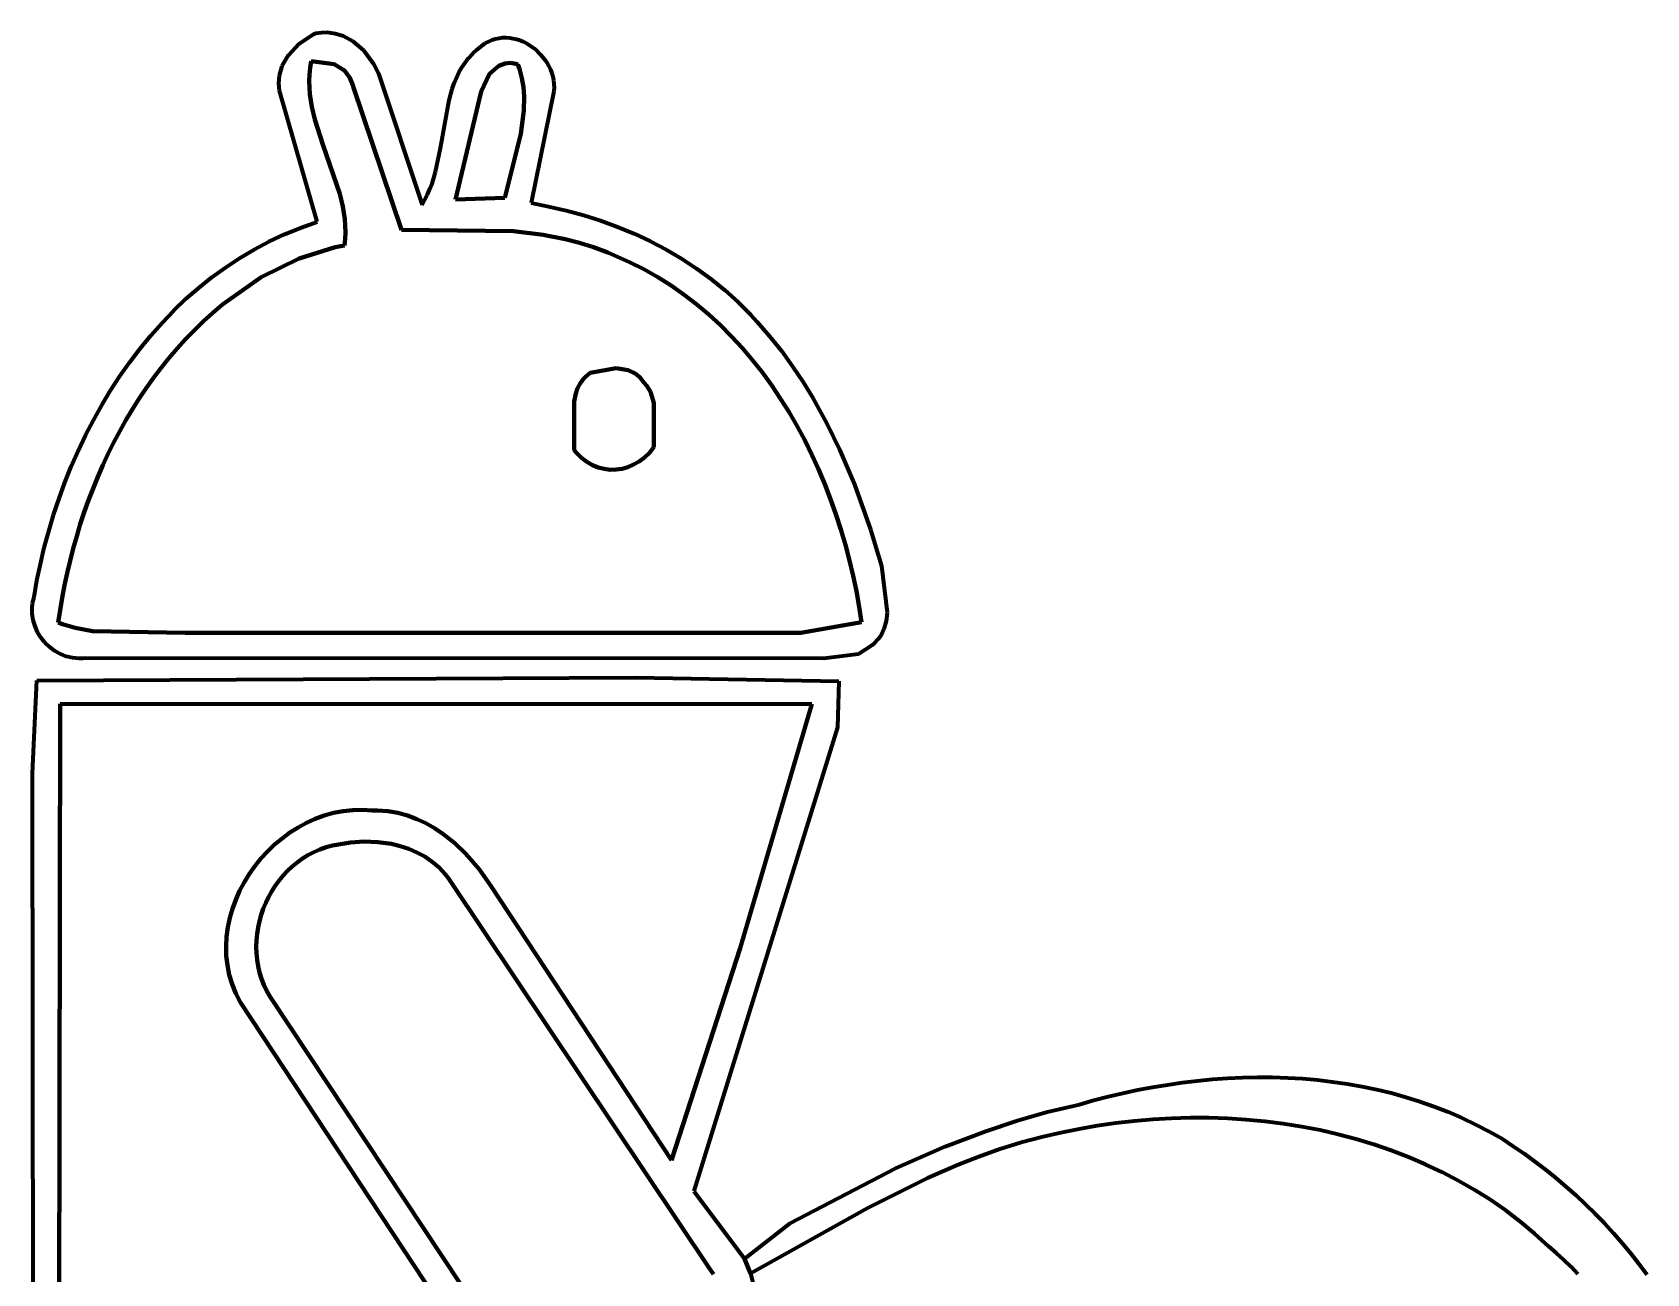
# Model space of a CAD drawing. Header units: millimetres. Extents: x 0.13 to 3.15, y 0.18 to 3.27.
# Drawn here: x 0.376 to 2.414, y 1.701 to 3.269 of the extents above; entities that cross this region are included whole.
import ezdxf

# ---------------------------------------------------------------- set-up
doc = ezdxf.new("R2010")
doc.units = ezdxf.units.MM
for name, color, linetype, lineweight in [('color#a5c751ff', 7, 'CONTINUOUS', 100), ('color#a6c84dff', 7, 'CONTINUOUS', 100), ('color#f8fff3ff', 7, 'CONTINUOUS', 100), ('color#f8ffffff', 7, 'CONTINUOUS', 100), ('color#fefffaff', 7, 'CONTINUOUS', 100), ('color#feffffff', 7, 'CONTINUOUS', 100)]:
    doc.layers.add(name, color=color, linetype=linetype, lineweight=lineweight)

msp = doc.modelspace()

# ---------------------------------------------------------------- linework, layer by layer
at = {"layer": 'color#a5c751ff'}
for p, q in [((0.9536, 3.2166), (0.9651, 3.2268)), ((0.9651, 3.2268), (0.9732, 3.2298)), ((0.9732, 3.2298), (0.9798, 3.2304)), ((0.9798, 3.2304), (0.9869, 3.2293)), ((0.9869, 3.2293), (0.9894, 3.2285)), ((0.9894, 3.2285), (0.9914, 3.2228)), ((0.9914, 3.2228), (0.9945, 3.2112)), ((0.9432, 3.1942), (0.9536, 3.2166)), ((0.9945, 3.2112), (0.9965, 3.1996)), ((0.9107, 3.0581), (0.9432, 3.1942)), ((0.9965, 3.1996), (0.9974, 3.1879)), ((0.9974, 3.1879), (0.997, 3.1703)), ((0.997, 3.1703), (0.9929, 3.141)), ((0.9929, 3.141), (0.973, 3.06)), ((0.973, 3.06), (0.9107, 3.0581))]:
    msp.add_line(p, q, dxfattribs=at)
at = {"layer": 'color#a6c84dff'}
for p, q in [((0.7263, 3.2159), (0.7271, 3.2243)), ((0.7271, 3.2243), (0.7285, 3.2328)), ((0.7285, 3.2328), (0.7573, 3.229)), ((0.7573, 3.229), (0.7704, 3.2208)), ((0.7704, 3.2208), (0.7773, 3.2116)), ((0.7259, 3.2075), (0.7263, 3.2159)), ((0.7261, 3.1993), (0.7259, 3.2075)), ((0.7773, 3.2116), (0.781, 3.2022)), ((0.781, 3.2022), (0.7817, 3.1995)), ((0.7267, 3.1911), (0.7261, 3.1993)), ((0.7278, 3.183), (0.7267, 3.1911)), ((0.7292, 3.1749), (0.7278, 3.183)), ((0.7817, 3.1995), (0.8426, 3.0195)), ((0.7329, 3.159), (0.7292, 3.1749)), ((0.743, 3.1275), (0.7329, 3.159)), ((0.7646, 3.0649), (0.743, 3.1275)), ((0.7684, 3.049), (0.7646, 3.0649)), ((0.7698, 3.041), (0.7684, 3.049)), ((0.7709, 3.0329), (0.7698, 3.041)), ((0.7715, 3.0248), (0.7709, 3.0329)), ((0.7714, 3.0084), (0.7717, 3.0166)), ((0.7717, 3.0166), (0.7715, 3.0248)), ((0.8426, 3.0195), (0.9839, 3.0179)), ((0.9839, 3.0179), (1.0212, 3.0133)), ((0.7133, 2.9835), (0.7589, 2.9976)), ((0.7589, 2.9976), (0.7706, 3)), ((0.7706, 3), (0.7714, 3.0084)), ((1.0212, 3.0133), (1.0489, 3.0079)), ((1.0489, 3.0079), (1.067, 3.0032)), ((1.067, 3.0032), (1.085, 2.9976)), ((1.085, 2.9976), (1.1027, 2.9909)), ((0.6651, 2.9599), (0.7133, 2.9835)), ((1.1027, 2.9909), (1.1115, 2.9871)), ((1.1115, 2.9871), (1.1303, 2.9789)), ((1.1303, 2.9789), (1.1484, 2.9698)), ((0.6165, 2.9252), (0.6651, 2.9599)), ((1.1484, 2.9698), (1.166, 2.9598)), ((1.166, 2.9598), (1.183, 2.9491)), ((1.183, 2.9491), (1.1994, 2.9377)), ((1.1994, 2.9377), (1.2152, 2.9255)), ((0.5925, 2.9041), (0.6043, 2.9148)), ((0.6043, 2.9148), (0.6165, 2.9252)), ((1.2152, 2.9255), (1.2305, 2.9127)), ((0.581, 2.893), (0.5925, 2.9041)), ((1.2305, 2.9127), (1.2451, 2.8991)), ((1.2451, 2.8991), (1.2592, 2.885)), ((0.5592, 2.8698), (0.5699, 2.8815)), ((0.5699, 2.8815), (0.581, 2.893)), ((1.2592, 2.885), (1.2727, 2.8703)), ((0.5389, 2.8453), (0.5489, 2.8577)), ((0.5489, 2.8577), (0.5592, 2.8698)), ((1.2727, 2.8703), (1.2856, 2.8551)), ((1.2856, 2.8551), (1.298, 2.8393)), ((0.5293, 2.8327), (0.5389, 2.8453)), ((1.0747, 2.834), (1.0722, 2.8313)), ((1.0775, 2.8366), (1.0747, 2.834)), ((1.0805, 2.839), (1.0775, 2.8366)), ((1.1133, 2.8451), (1.0805, 2.839)), ((1.1284, 2.8425), (1.1133, 2.8451)), ((1.1374, 2.8382), (1.1284, 2.8425)), ((1.1432, 2.8334), (1.1374, 2.8382)), ((1.1481, 2.8271), (1.1432, 2.8334)), ((1.298, 2.8393), (1.3098, 2.823)), ((0.5112, 2.8065), (0.5201, 2.8197)), ((0.5201, 2.8197), (0.5293, 2.8327)), ((1.0624, 2.8131), (1.0602, 2.8029)), ((1.0647, 2.8195), (1.0624, 2.8131)), ((1.068, 2.8256), (1.0647, 2.8195)), ((1.0722, 2.8313), (1.068, 2.8256)), ((1.1521, 2.8224), (1.1481, 2.8271)), ((1.1566, 2.8149), (1.1521, 2.8224)), ((1.1608, 2.8012), (1.1566, 2.8149)), ((1.3098, 2.823), (1.321, 2.8063)), ((0.4945, 2.7794), (0.5027, 2.7931)), ((0.5027, 2.7931), (0.5112, 2.8065)), ((1.0602, 2.8029), (1.0603, 2.7415)), ((1.1611, 2.745), (1.1608, 2.8012)), ((1.321, 2.8063), (1.3317, 2.7892)), ((0.4867, 2.7655), (0.4945, 2.7794)), ((1.3317, 2.7892), (1.3418, 2.7717)), ((1.3418, 2.7717), (1.3514, 2.7538)), ((0.4722, 2.737), (0.4793, 2.7514)), ((0.4793, 2.7514), (0.4867, 2.7655)), ((1.3514, 2.7538), (1.3604, 2.7356)), ((0.4655, 2.7226), (0.4722, 2.737)), ((1.0603, 2.7415), (1.0633, 2.738)), ((1.0633, 2.738), (1.0696, 2.7318)), ((1.0696, 2.7318), (1.0763, 2.7266)), ((1.1425, 2.7271), (1.1492, 2.7321)), ((1.1492, 2.7321), (1.1554, 2.7381)), ((1.1554, 2.7381), (1.1611, 2.745)), ((1.3604, 2.7356), (1.3688, 2.7172)), ((0.4591, 2.7079), (0.4655, 2.7226)), ((1.0763, 2.7266), (1.0834, 2.7226)), ((1.0834, 2.7226), (1.0907, 2.7196)), ((1.0907, 2.7196), (1.0981, 2.7176)), ((1.0981, 2.7176), (1.1057, 2.7167)), ((1.1057, 2.7167), (1.1133, 2.7168)), ((1.1133, 2.7168), (1.1209, 2.7179)), ((1.1209, 2.7179), (1.1283, 2.72)), ((1.1283, 2.72), (1.1355, 2.7231)), ((1.1355, 2.7231), (1.1425, 2.7271)), ((1.3688, 2.7172), (1.3767, 2.6985)), ((0.4474, 2.6781), (0.4531, 2.6931)), ((0.4531, 2.6931), (0.4591, 2.7079)), ((1.3767, 2.6985), (1.384, 2.6795)), ((0.442, 2.6631), (0.4474, 2.6781)), ((1.384, 2.6795), (1.3908, 2.6604)), ((0.437, 2.6479), (0.442, 2.6631)), ((1.3908, 2.6604), (1.3971, 2.6411)), ((0.428, 2.6172), (0.4324, 2.6326)), ((0.4324, 2.6326), (0.437, 2.6479)), ((1.3971, 2.6411), (1.4028, 2.6217)), ((0.4241, 2.6017), (0.428, 2.6172)), ((1.4028, 2.6217), (1.4079, 2.6022)), ((0.4204, 2.5862), (0.4241, 2.6017)), ((1.4079, 2.6022), (1.4125, 2.5827)), ((0.4141, 2.5551), (0.4171, 2.5707)), ((0.4171, 2.5707), (0.4204, 2.5862)), ((1.4125, 2.5827), (1.4166, 2.5632)), ((0.4115, 2.5395), (0.4141, 2.5551)), ((1.4166, 2.5632), (1.4202, 2.5436)), ((0.4091, 2.5239), (0.4115, 2.5395)), ((1.4202, 2.5436), (1.4232, 2.5241)), ((0.4145, 2.5218), (0.4091, 2.5239)), ((0.4306, 2.517), (0.4145, 2.5218)), ((0.4524, 2.5128), (0.4306, 2.517)), ((0.5695, 2.5109), (0.4524, 2.5128)), ((1.3465, 2.5106), (0.5695, 2.5109)), ((1.4232, 2.5241), (1.3465, 2.5106)), ((0.4097, 1.3929), (0.4117, 2.4211)), ((0.4117, 2.4211), (1.3606, 2.4206)), ((1.3606, 2.4206), (1.2699, 2.1124)), ((0.7567, 2.2832), (0.745, 2.2799)), ((0.7686, 2.2856), (0.7567, 2.2832)), ((0.7808, 2.2869), (0.7686, 2.2856)), ((0.7931, 2.2872), (0.7808, 2.2869)), ((0.8056, 2.2864), (0.7931, 2.2872)), ((0.8121, 2.2864), (0.8056, 2.2864)), ((0.8186, 2.2861), (0.8121, 2.2864)), ((0.825, 2.2855), (0.8186, 2.2861)), ((0.8376, 2.2833), (0.825, 2.2855)), ((0.8498, 2.2799), (0.8376, 2.2833)), ((0.7118, 2.265), (0.7015, 2.2584)), ((0.7225, 2.2708), (0.7118, 2.265)), ((0.7336, 2.2758), (0.7225, 2.2708)), ((0.745, 2.2799), (0.7336, 2.2758)), ((0.8616, 2.2755), (0.8498, 2.2799)), ((0.873, 2.2702), (0.8616, 2.2755)), ((0.8841, 2.2639), (0.873, 2.2702)), ((0.8946, 2.2569), (0.8841, 2.2639)), ((0.6822, 2.2432), (0.6733, 2.2347)), ((0.6916, 2.2511), (0.6822, 2.2432)), ((0.7015, 2.2584), (0.6916, 2.2511)), ((0.7473, 2.2399), (0.7555, 2.2422)), ((0.7555, 2.2422), (0.7781, 2.246)), ((0.7781, 2.246), (0.7954, 2.2471)), ((0.7954, 2.2471), (0.8127, 2.2465)), ((0.8127, 2.2465), (0.8297, 2.2441)), ((0.8297, 2.2441), (0.8408, 2.2415)), ((0.9097, 2.2449), (0.8946, 2.2569)), ((0.9236, 2.2316), (0.9097, 2.2449)), ((0.665, 2.2257), (0.6573, 2.2161)), ((0.6733, 2.2347), (0.665, 2.2257)), ((0.7108, 2.2208), (0.7174, 2.2256)), ((0.7174, 2.2256), (0.7244, 2.2299)), ((0.7244, 2.2299), (0.7317, 2.2338)), ((0.7317, 2.2338), (0.7394, 2.2371)), ((0.7394, 2.2371), (0.7473, 2.2399)), ((0.8408, 2.2415), (0.8516, 2.2379)), ((0.8516, 2.2379), (0.8619, 2.2335)), ((0.8619, 2.2335), (0.8718, 2.2281)), ((0.8718, 2.2281), (0.8811, 2.2217)), ((0.8811, 2.2217), (0.8855, 2.2181)), ((0.9404, 2.2122), (0.9236, 2.2316)), ((0.6502, 2.206), (0.6438, 2.1956)), ((0.6573, 2.2161), (0.6502, 2.206)), ((0.6878, 2.1978), (0.693, 2.2041)), ((0.693, 2.2041), (0.6986, 2.21)), ((0.6986, 2.21), (0.7045, 2.2156)), ((0.7045, 2.2156), (0.7108, 2.2208)), ((0.8855, 2.2181), (0.8898, 2.2142)), ((0.8898, 2.2142), (0.8938, 2.2101)), ((0.8938, 2.2101), (0.8977, 2.2058)), ((0.8977, 2.2058), (0.9013, 2.2011)), ((0.9013, 2.2011), (0.9048, 2.1962)), ((0.955, 2.1914), (0.9404, 2.2122)), ((0.6381, 2.1848), (0.6332, 2.1736)), ((0.6438, 2.1956), (0.6381, 2.1848)), ((0.6746, 2.1771), (0.6786, 2.1843)), ((0.6786, 2.1843), (0.683, 2.1911)), ((0.683, 2.1911), (0.6878, 2.1978)), ((0.9048, 2.1962), (1.232, 1.7067)), ((1.1834, 1.8449), (0.955, 2.1914)), ((0.629, 2.1622), (0.6257, 2.1506)), ((0.6332, 2.1736), (0.629, 2.1622)), ((0.6653, 2.1544), (0.668, 2.1622)), ((0.668, 2.1622), (0.6711, 2.1697)), ((0.6711, 2.1697), (0.6746, 2.1771)), ((0.6257, 2.1506), (0.6232, 2.1388)), ((0.6614, 2.1385), (0.6631, 2.1465)), ((0.6631, 2.1465), (0.6653, 2.1544)), ((0.6216, 2.1269), (0.621, 2.1149)), ((0.6232, 2.1388), (0.6216, 2.1269)), ((0.6591, 2.1141), (0.6593, 2.1223)), ((0.6593, 2.1223), (0.6601, 2.1305)), ((0.6601, 2.1305), (0.6614, 2.1385)), ((0.621, 2.1149), (0.6213, 2.1029)), ((0.6213, 2.1029), (0.6227, 2.0909)), ((0.6593, 2.106), (0.6591, 2.1141)), ((0.6601, 2.0978), (0.6593, 2.106)), ((1.2699, 2.1124), (1.1834, 1.8449)), ((0.6227, 2.0909), (0.6251, 2.0789)), ((0.6251, 2.0789), (0.6286, 2.0671)), ((0.6614, 2.0897), (0.6601, 2.0978)), ((0.6633, 2.0817), (0.6614, 2.0897)), ((0.6657, 2.0738), (0.6633, 2.0817)), ((0.6286, 2.0671), (0.6332, 2.0554)), ((0.6687, 2.066), (0.6657, 2.0738)), ((0.6723, 2.0584), (0.6687, 2.066)), ((0.6765, 2.051), (0.6723, 2.0584)), ((0.6332, 2.0554), (0.6391, 2.044)), ((0.6391, 2.044), (0.9768, 1.5323)), ((1.0027, 1.5589), (0.6765, 2.051)), ((1.232, 1.7067), (1.2363, 1.7009))]:
    msp.add_line(p, q, dxfattribs=at)
at = {"layer": 'color#f8fff3ff'}
for p, q in [((0.3767, 2.3334), (0.3821, 2.4506)), ((0.3821, 2.4506), (1.1384, 2.4543)), ((1.1384, 2.4543), (1.3946, 2.4498)), ((1.3946, 2.4498), (1.3927, 2.3913)), ((0.4117, 2.4211), (0.4097, 1.3929)), ((1.3606, 2.4206), (0.4117, 2.4211)), ((1.2699, 2.1124), (1.3606, 2.4206)), ((1.3927, 2.3913), (1.2113, 1.8055)), ((0.3778, 1.3889), (0.3767, 2.3334)), ((0.745, 2.2799), (0.7567, 2.2832)), ((0.7567, 2.2832), (0.7686, 2.2856)), ((0.7686, 2.2856), (0.7808, 2.2869)), ((0.7808, 2.2869), (0.7931, 2.2872)), ((0.7931, 2.2872), (0.8056, 2.2864)), ((0.8056, 2.2864), (0.8121, 2.2864)), ((0.8121, 2.2864), (0.8186, 2.2861)), ((0.8186, 2.2861), (0.825, 2.2855)), ((0.825, 2.2855), (0.8376, 2.2833)), ((0.8376, 2.2833), (0.8498, 2.2799)), ((0.7015, 2.2584), (0.7118, 2.265)), ((0.7118, 2.265), (0.7225, 2.2708)), ((0.7225, 2.2708), (0.7336, 2.2758)), ((0.7336, 2.2758), (0.745, 2.2799)), ((0.8498, 2.2799), (0.8616, 2.2755)), ((0.8616, 2.2755), (0.873, 2.2702)), ((0.873, 2.2702), (0.8841, 2.2639)), ((0.8841, 2.2639), (0.8946, 2.2569)), ((0.6733, 2.2347), (0.6822, 2.2432)), ((0.6822, 2.2432), (0.6916, 2.2511)), ((0.6916, 2.2511), (0.7015, 2.2584)), ((0.7555, 2.2422), (0.7473, 2.2399)), ((0.7781, 2.246), (0.7555, 2.2422)), ((0.7954, 2.2471), (0.7781, 2.246)), ((0.8127, 2.2465), (0.7954, 2.2471)), ((0.8297, 2.2441), (0.8127, 2.2465)), ((0.8408, 2.2415), (0.8297, 2.2441)), ((0.8946, 2.2569), (0.9097, 2.2449)), ((0.9097, 2.2449), (0.9236, 2.2316)), ((0.6573, 2.2161), (0.665, 2.2257)), ((0.665, 2.2257), (0.6733, 2.2347)), ((0.7174, 2.2256), (0.7108, 2.2208)), ((0.7244, 2.2299), (0.7174, 2.2256)), ((0.7317, 2.2338), (0.7244, 2.2299)), ((0.7394, 2.2371), (0.7317, 2.2338)), ((0.7473, 2.2399), (0.7394, 2.2371)), ((0.8516, 2.2379), (0.8408, 2.2415)), ((0.8619, 2.2335), (0.8516, 2.2379)), ((0.8718, 2.2281), (0.8619, 2.2335)), ((0.8811, 2.2217), (0.8718, 2.2281)), ((0.8855, 2.2181), (0.8811, 2.2217)), ((0.9236, 2.2316), (0.9404, 2.2122)), ((0.6438, 2.1956), (0.6502, 2.206)), ((0.6502, 2.206), (0.6573, 2.2161)), ((0.693, 2.2041), (0.6878, 2.1978)), ((0.6986, 2.21), (0.693, 2.2041)), ((0.7045, 2.2156), (0.6986, 2.21)), ((0.7108, 2.2208), (0.7045, 2.2156)), ((0.8898, 2.2142), (0.8855, 2.2181)), ((0.8938, 2.2101), (0.8898, 2.2142)), ((0.8977, 2.2058), (0.8938, 2.2101)), ((0.9013, 2.2011), (0.8977, 2.2058)), ((0.9048, 2.1962), (0.9013, 2.2011)), ((0.9404, 2.2122), (0.955, 2.1914)), ((0.6332, 2.1736), (0.6381, 2.1848)), ((0.6381, 2.1848), (0.6438, 2.1956)), ((0.6786, 2.1843), (0.6746, 2.1771)), ((0.683, 2.1911), (0.6786, 2.1843)), ((0.6878, 2.1978), (0.683, 2.1911)), ((1.232, 1.7067), (0.9048, 2.1962)), ((0.955, 2.1914), (1.1834, 1.8449)), ((0.6257, 2.1506), (0.629, 2.1622)), ((0.629, 2.1622), (0.6332, 2.1736)), ((0.668, 2.1622), (0.6653, 2.1544)), ((0.6711, 2.1697), (0.668, 2.1622)), ((0.6746, 2.1771), (0.6711, 2.1697)), ((0.6232, 2.1388), (0.6257, 2.1506)), ((0.6631, 2.1465), (0.6614, 2.1385)), ((0.6653, 2.1544), (0.6631, 2.1465)), ((0.621, 2.1149), (0.6216, 2.1269)), ((0.6216, 2.1269), (0.6232, 2.1388)), ((0.6593, 2.1223), (0.6591, 2.1141)), ((0.6601, 2.1305), (0.6593, 2.1223)), ((0.6614, 2.1385), (0.6601, 2.1305)), ((0.6213, 2.1029), (0.621, 2.1149)), ((0.6227, 2.0909), (0.6213, 2.1029)), ((0.6591, 2.1141), (0.6593, 2.106)), ((0.6593, 2.106), (0.6601, 2.0978)), ((1.1834, 1.8449), (1.2699, 2.1124)), ((0.6251, 2.0789), (0.6227, 2.0909)), ((0.6286, 2.0671), (0.6251, 2.0789)), ((0.6601, 2.0978), (0.6614, 2.0897)), ((0.6614, 2.0897), (0.6633, 2.0817)), ((0.6633, 2.0817), (0.6657, 2.0738)), ((0.6332, 2.0554), (0.6286, 2.0671)), ((0.6657, 2.0738), (0.6687, 2.066)), ((0.6687, 2.066), (0.6723, 2.0584)), ((0.6723, 2.0584), (0.6765, 2.051)), ((0.6391, 2.044), (0.6332, 2.0554)), ((0.9768, 1.5323), (0.6391, 2.044)), ((0.6765, 2.051), (1.0027, 1.5589)), ((1.2113, 1.8055), (1.2756, 1.7202)), ((1.2756, 1.7202), (1.2828, 1.7018)), ((1.2363, 1.7009), (1.232, 1.7067)), ((1.2828, 1.7018), (1.2967, 1.6484))]:
    msp.add_line(p, q, dxfattribs=at)
at = {"layer": 'color#f8ffffff'}
for p, q in [((0.7127, 3.2544), (0.7314, 3.2666)), ((0.7314, 3.2666), (0.7343, 3.2679)), ((0.7343, 3.2679), (0.7415, 3.269)), ((0.7415, 3.269), (0.7486, 3.2691)), ((0.7486, 3.2691), (0.7589, 3.2676)), ((0.7589, 3.2676), (0.7687, 3.2644)), ((0.7687, 3.2644), (0.7809, 3.2577)), ((0.9568, 3.2594), (0.9612, 3.2608)), ((0.9612, 3.2608), (0.9656, 3.2618)), ((0.9656, 3.2618), (0.9701, 3.2623)), ((0.9701, 3.2623), (0.9745, 3.2624)), ((0.9745, 3.2624), (0.979, 3.2621)), ((0.979, 3.2621), (0.9833, 3.2614)), ((0.9833, 3.2614), (0.9877, 3.2604)), ((0.6997, 3.2403), (0.7127, 3.2544)), ((0.7809, 3.2577), (0.7944, 3.2463)), ((0.7944, 3.2463), (0.8072, 3.2293)), ((0.9272, 3.2365), (0.9323, 3.2421)), ((0.9323, 3.2421), (0.9379, 3.2474)), ((0.9379, 3.2474), (0.9441, 3.2524)), ((0.9441, 3.2524), (0.9482, 3.2553)), ((0.9482, 3.2553), (0.9525, 3.2576)), ((0.9525, 3.2576), (0.9568, 3.2594)), ((0.9877, 3.2604), (0.9919, 3.259)), ((0.9919, 3.259), (0.9961, 3.2573)), ((0.9961, 3.2573), (1.0002, 3.2553)), ((1.0002, 3.2553), (1.0041, 3.253)), ((1.0041, 3.253), (1.0115, 3.2476)), ((1.0115, 3.2476), (1.0181, 3.2412)), ((1.0181, 3.2412), (1.0239, 3.234)), ((0.6885, 3.2145), (0.692, 3.2266)), ((0.692, 3.2266), (0.6997, 3.2403)), ((0.7271, 3.2243), (0.7263, 3.2159)), ((0.7285, 3.2328), (0.7271, 3.2243)), ((0.7573, 3.229), (0.7285, 3.2328)), ((0.7704, 3.2208), (0.7573, 3.229)), ((0.7773, 3.2116), (0.7704, 3.2208)), ((0.8072, 3.2293), (0.8134, 3.2169)), ((0.915, 3.2181), (0.9187, 3.2244)), ((0.9187, 3.2244), (0.9227, 3.2306)), ((0.9227, 3.2306), (0.9272, 3.2365)), ((0.9651, 3.2268), (0.9536, 3.2166)), ((0.9732, 3.2298), (0.9651, 3.2268)), ((0.9798, 3.2304), (0.9732, 3.2298)), ((0.9869, 3.2293), (0.9798, 3.2304)), ((0.9894, 3.2285), (0.9869, 3.2293)), ((0.9914, 3.2228), (0.9894, 3.2285)), ((0.9945, 3.2112), (0.9914, 3.2228)), ((1.0239, 3.234), (1.0264, 3.2301)), ((1.0264, 3.2301), (1.0286, 3.2261)), ((1.0286, 3.2261), (1.0305, 3.2219)), ((1.0305, 3.2219), (1.0321, 3.2175)), ((0.6876, 3.205), (0.6885, 3.2145)), ((0.6884, 3.1951), (0.6876, 3.205)), ((0.7263, 3.2159), (0.7259, 3.2075)), ((0.7259, 3.2075), (0.7261, 3.1993)), ((0.781, 3.2022), (0.7773, 3.2116)), ((0.7817, 3.1995), (0.781, 3.2022)), ((0.8134, 3.2169), (0.8684, 3.0511)), ((0.9065, 3.1978), (0.909, 3.2047)), ((0.909, 3.2047), (0.9119, 3.2115)), ((0.9119, 3.2115), (0.915, 3.2181)), ((0.9536, 3.2166), (0.9432, 3.1942)), ((0.9965, 3.1996), (0.9945, 3.2112)), ((1.0321, 3.2175), (1.0334, 3.2131)), ((1.0334, 3.2131), (1.0343, 3.2086)), ((1.0343, 3.2086), (1.0348, 3.204)), ((1.0348, 3.204), (1.035, 3.1993)), ((0.7359, 3.0295), (0.6884, 3.1951)), ((0.7261, 3.1993), (0.7267, 3.1911)), ((0.7267, 3.1911), (0.7278, 3.183)), ((0.7278, 3.183), (0.7292, 3.1749)), ((0.8426, 3.0195), (0.7817, 3.1995)), ((0.8915, 3.1229), (0.9024, 3.1834)), ((0.9024, 3.1834), (0.9065, 3.1978)), ((0.9432, 3.1942), (0.9107, 3.0581)), ((0.9974, 3.1879), (0.9965, 3.1996)), ((0.997, 3.1703), (0.9974, 3.1879)), ((1.0347, 3.1946), (1.006, 3.0535)), ((1.035, 3.1993), (1.0347, 3.1946)), ((0.7292, 3.1749), (0.7329, 3.159)), ((0.7329, 3.159), (0.743, 3.1275)), ((0.9929, 3.141), (0.997, 3.1703)), ((0.973, 3.06), (0.9929, 3.141)), ((0.743, 3.1275), (0.7646, 3.0649)), ((0.8853, 3.0928), (0.8915, 3.1229)), ((0.8784, 3.0712), (0.881, 3.0783)), ((0.881, 3.0783), (0.8853, 3.0928)), ((0.7646, 3.0649), (0.7684, 3.049)), ((0.8684, 3.0511), (0.8721, 3.0577)), ((0.8721, 3.0577), (0.8754, 3.0644)), ((0.8754, 3.0644), (0.8784, 3.0712)), ((0.9107, 3.0581), (0.973, 3.06)), ((0.7684, 3.049), (0.7698, 3.041)), ((0.7698, 3.041), (0.7709, 3.0329)), ((1.006, 3.0535), (1.0281, 3.0492)), ((1.0281, 3.0492), (1.0502, 3.0441)), ((1.0502, 3.0441), (1.072, 3.0381)), ((1.072, 3.0381), (1.0936, 3.0312)), ((0.695, 3.0141), (0.7151, 3.0223)), ((0.7151, 3.0223), (0.7359, 3.0295)), ((0.7709, 3.0329), (0.7715, 3.0248)), ((0.7717, 3.0166), (0.7714, 3.0084)), ((0.7715, 3.0248), (0.7717, 3.0166)), ((0.9839, 3.0179), (0.8426, 3.0195)), ((1.0212, 3.0133), (0.9839, 3.0179)), ((1.0936, 3.0312), (1.1149, 3.0235)), ((1.1149, 3.0235), (1.1359, 3.0148)), ((0.6564, 2.9949), (0.6754, 3.0049)), ((0.6754, 3.0049), (0.695, 3.0141)), ((0.7589, 2.9976), (0.7133, 2.9835)), ((0.7706, 3), (0.7589, 2.9976)), ((0.7714, 3.0084), (0.7706, 3)), ((1.0489, 3.0079), (1.0212, 3.0133)), ((1.067, 3.0032), (1.0489, 3.0079)), ((1.085, 2.9976), (1.067, 3.0032)), ((1.1027, 2.9909), (1.085, 2.9976)), ((1.1359, 3.0148), (1.1564, 3.0052)), ((1.1564, 3.0052), (1.1764, 2.9947)), ((0.6202, 2.9722), (0.638, 2.984)), ((0.638, 2.984), (0.6564, 2.9949)), ((0.7133, 2.9835), (0.6651, 2.9599)), ((1.1115, 2.9871), (1.1027, 2.9909)), ((1.1303, 2.9789), (1.1115, 2.9871)), ((1.1484, 2.9698), (1.1303, 2.9789)), ((1.1764, 2.9947), (1.1959, 2.9833)), ((1.1959, 2.9833), (1.2148, 2.9709)), ((0.5864, 2.9464), (0.603, 2.9597)), ((0.603, 2.9597), (0.6202, 2.9722)), ((0.6651, 2.9599), (0.6165, 2.9252)), ((1.166, 2.9598), (1.1484, 2.9698)), ((1.183, 2.9491), (1.166, 2.9598)), ((1.2148, 2.9709), (1.2331, 2.9577)), ((1.2331, 2.9577), (1.2507, 2.9434)), ((0.5704, 2.9323), (0.5864, 2.9464)), ((1.1994, 2.9377), (1.183, 2.9491)), ((1.2152, 2.9255), (1.1994, 2.9377)), ((1.2507, 2.9434), (1.2674, 2.9283)), ((0.5402, 2.9022), (0.555, 2.9176)), ((0.555, 2.9176), (0.5704, 2.9323)), ((0.6043, 2.9148), (0.5925, 2.9041)), ((0.6165, 2.9252), (0.6043, 2.9148)), ((1.2305, 2.9127), (1.2152, 2.9255)), ((1.2674, 2.9283), (1.2755, 2.9203)), ((1.2755, 2.9203), (1.2834, 2.9121)), ((0.526, 2.8862), (0.5402, 2.9022)), ((0.5925, 2.9041), (0.581, 2.893)), ((1.2451, 2.8991), (1.2305, 2.9127)), ((1.2592, 2.885), (1.2451, 2.8991)), ((1.2834, 2.9121), (1.2911, 2.9037)), ((1.2911, 2.9037), (1.307, 2.8855)), ((0.5124, 2.8696), (0.526, 2.8862)), ((0.5699, 2.8815), (0.5592, 2.8698)), ((0.581, 2.893), (0.5699, 2.8815)), ((1.2727, 2.8703), (1.2592, 2.885)), ((1.307, 2.8855), (1.322, 2.8666)), ((0.4994, 2.8525), (0.5124, 2.8696)), ((0.5489, 2.8577), (0.5389, 2.8453)), ((0.5592, 2.8698), (0.5489, 2.8577)), ((1.2856, 2.8551), (1.2727, 2.8703)), ((1.298, 2.8393), (1.2856, 2.8551)), ((1.322, 2.8666), (1.3362, 2.8471)), ((0.4752, 2.8168), (0.487, 2.8349)), ((0.487, 2.8349), (0.4994, 2.8525)), ((0.5389, 2.8453), (0.5293, 2.8327)), ((1.3098, 2.823), (1.298, 2.8393)), ((1.3362, 2.8471), (1.3495, 2.8271)), ((0.464, 2.7983), (0.4752, 2.8168)), ((0.5201, 2.8197), (0.5112, 2.8065)), ((0.5293, 2.8327), (0.5201, 2.8197)), ((1.321, 2.8063), (1.3098, 2.823)), ((1.3495, 2.8271), (1.3621, 2.8066)), ((0.4535, 2.7794), (0.464, 2.7983)), ((0.5027, 2.7931), (0.4945, 2.7794)), ((0.5112, 2.8065), (0.5027, 2.7931)), ((1.3317, 2.7892), (1.321, 2.8063)), ((1.3621, 2.8066), (1.3795, 2.775)), ((0.4436, 2.7601), (0.4535, 2.7794)), ((0.4945, 2.7794), (0.4867, 2.7655)), ((1.3418, 2.7717), (1.3317, 2.7892)), ((1.3514, 2.7538), (1.3418, 2.7717)), ((1.3795, 2.775), (1.3954, 2.7424)), ((0.4342, 2.7405), (0.4436, 2.7601)), ((0.4793, 2.7514), (0.4722, 2.737)), ((0.4867, 2.7655), (0.4793, 2.7514)), ((1.3604, 2.7356), (1.3514, 2.7538)), ((0.4256, 2.7206), (0.4342, 2.7405)), ((0.4722, 2.737), (0.4655, 2.7226)), ((1.3688, 2.7172), (1.3604, 2.7356)), ((1.3954, 2.7424), (1.4143, 2.698)), ((0.4175, 2.7005), (0.4256, 2.7206)), ((0.4655, 2.7226), (0.4591, 2.7079)), ((1.3767, 2.6985), (1.3688, 2.7172)), ((0.4101, 2.6802), (0.4175, 2.7005)), ((0.4531, 2.6931), (0.4474, 2.6781)), ((0.4591, 2.7079), (0.4531, 2.6931)), ((1.384, 2.6795), (1.3767, 2.6985)), ((1.4143, 2.698), (1.4346, 2.6412)), ((0.4032, 2.6597), (0.4101, 2.6802)), ((0.4474, 2.6781), (0.442, 2.6631)), ((1.3908, 2.6604), (1.384, 2.6795)), ((0.3971, 2.6391), (0.4032, 2.6597)), ((0.442, 2.6631), (0.437, 2.6479)), ((1.3971, 2.6411), (1.3908, 2.6604)), ((0.3915, 2.6183), (0.3971, 2.6391)), ((0.4324, 2.6326), (0.428, 2.6172)), ((0.437, 2.6479), (0.4324, 2.6326)), ((1.4028, 2.6217), (1.3971, 2.6411)), ((1.4346, 2.6412), (1.4485, 2.5951)), ((0.3866, 2.5975), (0.3915, 2.6183)), ((0.428, 2.6172), (0.4241, 2.6017)), ((1.4079, 2.6022), (1.4028, 2.6217)), ((0.3823, 2.5767), (0.3866, 2.5975)), ((0.4241, 2.6017), (0.4204, 2.5862)), ((1.4125, 2.5827), (1.4079, 2.6022)), ((1.4485, 2.5951), (1.4556, 2.5362)), ((0.3786, 2.5559), (0.3823, 2.5767)), ((0.4171, 2.5707), (0.4141, 2.5551)), ((0.4204, 2.5862), (0.4171, 2.5707)), ((1.4166, 2.5632), (1.4125, 2.5827)), ((0.3768, 2.5474), (0.3776, 2.5517)), ((0.3776, 2.5517), (0.3786, 2.5559)), ((0.4141, 2.5551), (0.4115, 2.5395)), ((1.4202, 2.5436), (1.4166, 2.5632)), ((0.3764, 2.5432), (0.3768, 2.5474)), ((0.3764, 2.5349), (0.3764, 2.5432)), ((0.3776, 2.5268), (0.3764, 2.5349)), ((0.4115, 2.5395), (0.4091, 2.5239)), ((1.4232, 2.5241), (1.4202, 2.5436)), ((1.4556, 2.5362), (1.4543, 2.5254)), ((0.3799, 2.519), (0.3776, 2.5268)), ((0.3831, 2.5116), (0.3799, 2.519)), ((0.3873, 2.5047), (0.3831, 2.5116)), ((0.4091, 2.5239), (0.4145, 2.5218)), ((0.4145, 2.5218), (0.4306, 2.517)), ((0.4306, 2.517), (0.4524, 2.5128)), ((0.4524, 2.5128), (0.5695, 2.5109)), ((0.5695, 2.5109), (1.3465, 2.5106)), ((1.3465, 2.5106), (1.4232, 2.5241)), ((1.4483, 2.5088), (1.4443, 2.5028)), ((1.4513, 2.5152), (1.4483, 2.5088)), ((1.4543, 2.5254), (1.4513, 2.5152)), ((0.3923, 2.4985), (0.3873, 2.5047)), ((0.3981, 2.4929), (0.3923, 2.4985)), ((0.4045, 2.488), (0.3981, 2.4929)), ((0.4116, 2.4841), (0.4045, 2.488)), ((1.4362, 2.4946), (1.4195, 2.4836)), ((1.4392, 2.4972), (1.4362, 2.4946)), ((1.4443, 2.5028), (1.4392, 2.4972)), ((0.4191, 2.481), (0.4116, 2.4841)), ((0.4271, 2.4791), (0.4191, 2.481)), ((0.4354, 2.4782), (0.4271, 2.4791)), ((0.4396, 2.4782), (0.4354, 2.4782)), ((0.4439, 2.4786), (0.4396, 2.4782)), ((1.3757, 2.4784), (0.4439, 2.4786)), ((1.4195, 2.4836), (1.3757, 2.4784))]:
    msp.add_line(p, q, dxfattribs=at)
at = {"layer": 'color#fefffaff'}
for p, q in [((1.0722, 2.8313), (1.0747, 2.834)), ((1.0747, 2.834), (1.0775, 2.8366)), ((1.0775, 2.8366), (1.0805, 2.839)), ((1.0805, 2.839), (1.1133, 2.8451)), ((1.1133, 2.8451), (1.1284, 2.8425)), ((1.1284, 2.8425), (1.1374, 2.8382)), ((1.1374, 2.8382), (1.1432, 2.8334)), ((1.1432, 2.8334), (1.1481, 2.8271)), ((1.0602, 2.8029), (1.0624, 2.8131)), ((1.0624, 2.8131), (1.0647, 2.8195)), ((1.0647, 2.8195), (1.068, 2.8256)), ((1.068, 2.8256), (1.0722, 2.8313)), ((1.1481, 2.8271), (1.1521, 2.8224)), ((1.1521, 2.8224), (1.1566, 2.8149)), ((1.1566, 2.8149), (1.1608, 2.8012)), ((1.0603, 2.7415), (1.0602, 2.8029)), ((1.1608, 2.8012), (1.1611, 2.745)), ((1.0633, 2.738), (1.0603, 2.7415)), ((1.0696, 2.7318), (1.0633, 2.738)), ((1.0763, 2.7266), (1.0696, 2.7318)), ((1.1492, 2.7321), (1.1425, 2.7271)), ((1.1554, 2.7381), (1.1492, 2.7321)), ((1.1611, 2.745), (1.1554, 2.7381)), ((1.0834, 2.7226), (1.0763, 2.7266)), ((1.0907, 2.7196), (1.0834, 2.7226)), ((1.0981, 2.7176), (1.0907, 2.7196)), ((1.1057, 2.7167), (1.0981, 2.7176)), ((1.1133, 2.7168), (1.1057, 2.7167)), ((1.1209, 2.7179), (1.1133, 2.7168)), ((1.1283, 2.72), (1.1209, 2.7179)), ((1.1355, 2.7231), (1.1283, 2.72)), ((1.1425, 2.7271), (1.1355, 2.7231))]:
    msp.add_line(p, q, dxfattribs=at)
at = {"layer": 'color#feffffff'}
for p, q in [((1.7717, 1.9334), (1.7904, 1.937)), ((1.7904, 1.937), (1.8092, 1.9401)), ((1.8092, 1.9401), (1.8281, 1.9428)), ((1.8281, 1.9428), (1.847, 1.9451)), ((1.847, 1.9451), (1.866, 1.9469)), ((1.866, 1.9469), (1.885, 1.9483)), ((1.885, 1.9483), (1.904, 1.9491)), ((1.904, 1.9491), (1.9231, 1.9495)), ((1.9231, 1.9495), (1.9421, 1.9495)), ((1.9421, 1.9495), (1.9611, 1.9489)), ((1.9611, 1.9489), (1.98, 1.9477)), ((1.98, 1.9477), (1.9989, 1.9461)), ((1.9989, 1.9461), (2.0177, 1.9439)), ((2.0177, 1.9439), (2.0364, 1.9412)), ((2.0364, 1.9412), (2.055, 1.9379)), ((2.055, 1.9379), (2.0735, 1.934)), ((1.6981, 1.9152), (1.7163, 1.9204)), ((1.7163, 1.9204), (1.7346, 1.9251)), ((1.7346, 1.9251), (1.7531, 1.9294)), ((1.7531, 1.9294), (1.7717, 1.9334)), ((2.0735, 1.934), (2.0919, 1.9296)), ((2.0919, 1.9296), (2.1101, 1.9245)), ((2.1101, 1.9245), (2.1281, 1.9189)), ((2.1281, 1.9189), (2.146, 1.9126)), ((1.6188, 1.8945), (1.6581, 1.9058)), ((1.6581, 1.9058), (1.6981, 1.9152)), ((1.7909, 1.8961), (1.7674, 1.8941)), ((1.8145, 1.8975), (1.7909, 1.8961)), ((1.838, 1.8981), (1.8145, 1.8975)), ((1.8616, 1.8981), (1.838, 1.8981)), ((1.8852, 1.8973), (1.8616, 1.8981)), ((1.9088, 1.8958), (1.8852, 1.8973)), ((1.9322, 1.8936), (1.9088, 1.8958)), ((2.146, 1.9126), (2.1637, 1.9057)), ((2.1637, 1.9057), (2.1811, 1.8981)), ((2.1811, 1.8981), (2.1984, 1.8899)), ((1.5289, 1.8621), (1.5799, 1.8816)), ((1.5799, 1.8816), (1.6188, 1.8945)), ((1.6749, 1.8794), (1.6523, 1.8742)), ((1.6978, 1.8841), (1.6749, 1.8794)), ((1.7208, 1.8881), (1.6978, 1.8841)), ((1.7441, 1.8914), (1.7208, 1.8881)), ((1.7674, 1.8941), (1.7441, 1.8914)), ((1.9556, 1.8907), (1.9322, 1.8936)), ((1.9788, 1.887), (1.9556, 1.8907)), ((2.0019, 1.8825), (1.9788, 1.887)), ((2.0247, 1.8773), (2.0019, 1.8825)), ((2.0474, 1.8713), (2.0247, 1.8773)), ((2.1984, 1.8899), (2.2153, 1.8811)), ((2.2153, 1.8811), (2.2321, 1.8716)), ((1.4664, 1.8346), (1.5289, 1.8621)), ((1.5978, 1.8585), (1.5713, 1.8491)), ((1.6248, 1.8669), (1.5978, 1.8585)), ((1.6523, 1.8742), (1.6248, 1.8669)), ((2.0698, 1.8646), (2.0474, 1.8713)), ((2.0919, 1.857), (2.0698, 1.8646)), ((2.1137, 1.8486), (2.0919, 1.857)), ((2.2321, 1.8716), (2.2459, 1.8625)), ((2.2459, 1.8625), (2.2596, 1.853)), ((1.3332, 1.7652), (1.4664, 1.8346)), ((1.5451, 1.8388), (1.5064, 1.8219)), ((1.5713, 1.8491), (1.5451, 1.8388)), ((2.1352, 1.8395), (2.1137, 1.8486)), ((2.1562, 1.8295), (2.1352, 1.8395)), ((2.2596, 1.853), (2.2731, 1.8432)), ((2.2731, 1.8432), (2.2864, 1.833)), ((1.5064, 1.8219), (1.4308, 1.7841)), ((2.1769, 1.8186), (2.1562, 1.8295)), ((2.1972, 1.807), (2.1769, 1.8186)), ((2.2864, 1.833), (2.2995, 1.8225)), ((2.2995, 1.8225), (2.3124, 1.8117)), ((2.217, 1.7945), (2.1972, 1.807)), ((2.2363, 1.7811), (2.217, 1.7945)), ((2.3124, 1.8117), (2.3249, 1.8005)), ((2.3249, 1.8005), (2.3372, 1.789)), ((1.4308, 1.7841), (1.2828, 1.7018)), ((2.2551, 1.7669), (2.2363, 1.7811)), ((2.3372, 1.789), (2.3493, 1.7772)), ((2.3493, 1.7772), (2.361, 1.7651)), ((1.2756, 1.7202), (1.3332, 1.7652)), ((2.2733, 1.7518), (2.2551, 1.7669)), ((2.361, 1.7651), (2.3724, 1.7527)), ((2.3724, 1.7527), (2.3834, 1.74)), ((2.2909, 1.7358), (2.2733, 1.7518)), ((2.3005, 1.7274), (2.2909, 1.7358)), ((2.3834, 1.74), (2.3941, 1.727)), ((1.2828, 1.7018), (1.2756, 1.7202)), ((2.3098, 1.7188), (2.3005, 1.7274)), ((2.3188, 1.7099), (2.3098, 1.7188)), ((2.3941, 1.727), (2.4044, 1.7138)), ((2.4044, 1.7138), (2.4143, 1.7002)), ((2.3275, 1.7007), (2.3188, 1.7099))]:
    msp.add_line(p, q, dxfattribs=at)

doc.saveas('drawing.dxf')
